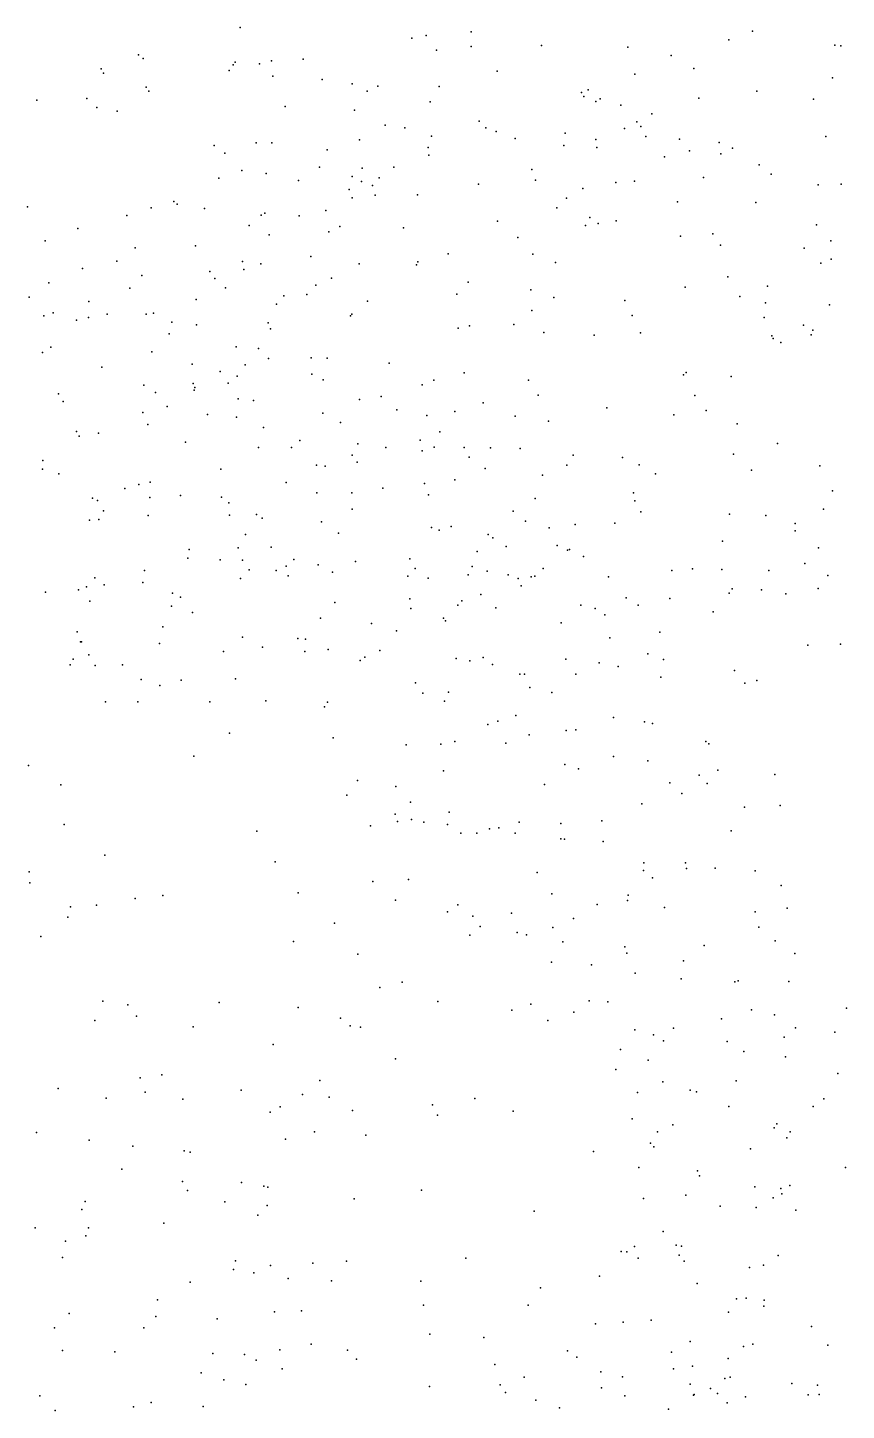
# Model space of a CAD drawing. Header units: metres. Extents: x -23.9 to 23.9, y -28.5 to 28.5.
# Drawn here: x -3.932 to -3.223, y -1.189 to 0.007 of the extents above; entities that cross this region are included whole.
import ezdxf

# ---------------------------------------------------------------- set-up
doc = ezdxf.new("R2010")
doc.units = ezdxf.units.M

msp = doc.modelspace()

# ---------------------------------------------------------------- linework, layer by layer
for p in [(-3.7477, 0.0075, 27.4971), (-3.5866, 0.0006, -9.6953), (-3.5479, 0.0039, 6.8959), (-3.3042, 0.0045, -9.5137), (-3.5992, -0.0017, 26.7074), (-3.5478, -0.0089, -8.4371), (-3.487, -0.008, 26.9101), (-3.4121, -0.0093, 27.357), (-3.3247, -0.0031, 27.2842), (-3.233, -0.0078, 27.1007), (-3.2279, -0.0081, 27.2429), (-3.8358, -0.0159, -9.7275), (-3.8318, -0.0192, 27.465), (-3.752, -0.0225, -8.3928), (-3.7309, -0.0238, 25.7032), (-3.7205, -0.0211, 25.8049), (-3.6933, -0.0197, 26.0867), (-3.5778, -0.0121, 26.4365), (-3.3746, -0.0166, 27.0982), (-3.8682, -0.0282, 7.8525), (-3.866, -0.0319, -8.3969), (-3.7572, -0.0295, 25.8834), (-3.7537, -0.0246, 25.4889), (-3.7194, -0.0346, -9.7145), (-3.5253, -0.0303, 26.5218), (-3.4061, -0.0327, 27.2063), (-3.355, -0.0278, -9.5501), (-3.2349, -0.0358, 24.7714), (-3.829, -0.0441, 6.6872), (-3.8269, -0.0475, 25.3091), (-3.6768, -0.0375, 27.4358), (-3.6508, -0.041, 26.6169), (-3.6377, -0.0474, -9.6965), (-3.6286, -0.0432, 26.3587), (-3.5754, -0.0435, 27.3751), (-3.4465, -0.0462, -9.6073), (-3.3006, -0.0475, 26.6912), (-3.9237, -0.0553, 26.1276), (-3.8804, -0.0539, 25.231), (-3.5833, -0.0567, 26.8192), (-3.4522, -0.0485, 27.1356), (-3.4503, -0.0522, 25.2021), (-3.4399, -0.0563, 25.0943), (-3.4362, -0.054, 25.3076), (-3.4183, -0.0597, 26.6275), (-3.3508, -0.0536, -8.58), (-3.2514, -0.0545, -8.7098), (-3.8718, -0.0616, 26.0595), (-3.8542, -0.0648, 11.5164), (-3.7087, -0.0608, 26.5162), (-3.6489, -0.0638, 21.378), (-3.3915, -0.0672, -27.1072), (-3.6223, -0.0768, 26.7426), (-3.6051, -0.0791, -4.3579), (-3.5408, -0.0735, -4.3044), (-3.5352, -0.0793, 27.0678), (-3.5262, -0.0823, -4.2113), (-3.4664, -0.0837, -4.4685), (-3.4151, -0.0798, 25.4277), (-3.4044, -0.0739, 25.526), (-3.4008, -0.0782, -4.354), (-3.7703, -0.0944, 27.347), (-3.7339, -0.0923, 25.575), (-3.7202, -0.0922, -8.421), (-3.6443, -0.0895, -4.2663), (-3.5821, -0.0864, -15.4163), (-3.5098, -0.0883, 11.4172), (-3.4675, -0.0945, -4.1624), (-3.4399, -0.0892, 25.0042), (-3.3967, -0.0868, -4.2528), (-3.3673, -0.089, -4.4152), (-3.3332, -0.092, -4.3025), (-3.2409, -0.0866, -9.3715), (-3.761, -0.1011, 26.028), (-3.6725, -0.0983, 26.2994), (-3.585, -0.0962, 25.7363), (-3.5845, -0.1029, -4.5222), (-3.4391, -0.0961, -8.5337), (-3.3804, -0.1044, -4.1627), (-3.3588, -0.0992, 24.8356), (-3.3317, -0.1016, -9.4884), (-3.3215, -0.0968, 13.4295), (-3.7464, -0.116, -4.3286), (-3.7251, -0.1187, -4.4358), (-3.6791, -0.1132, -4.503), (-3.6422, -0.114, -9.6744), (-3.6146, -0.1133, 26.9626), (-3.4953, -0.1154, -4.0939), (-3.2986, -0.1113, -4.4369), (-3.2882, -0.1194, -8.6963), (-3.7663, -0.1229, 25.4209), (-3.6973, -0.1248, 27.1883), (-3.6508, -0.1214, 26.3827), (-3.6428, -0.1256, -8.4448), (-3.6332, -0.129, 26.8232), (-3.6274, -0.1224, 27.0841), (-3.5414, -0.128, -8.4866), (-3.492, -0.1246, 25.1258), (-3.4224, -0.1265, -4.5905), (-3.4063, -0.1254, -4.095), (-3.3467, -0.1223, -8.6185), (-3.2473, -0.1285, -4.2491), (-3.2276, -0.1281, -4.3665), (-3.8053, -0.1431, -4.4015), (-3.6535, -0.1327, -4.5833), (-3.6509, -0.1397, 25.8141), (-3.631, -0.1376, 4.8646), (-3.5943, -0.1372, -4.0614), (-3.4653, -0.14, 25.5465), (-3.4511, -0.1317, 20.0698), (-3.3692, -0.1432, 26.6964), (-3.9317, -0.1477, 25.1548), (-3.8457, -0.1552, 26.408), (-3.8247, -0.1484, 25.2911), (-3.8023, -0.1454, -4.2474), (-3.7786, -0.149, -4.5039), (-3.7296, -0.1548, 13.702), (-3.7264, -0.1532, -4.1095), (-3.6966, -0.1555, 25.7059), (-3.6736, -0.1509, 26.6706), (-3.4737, -0.1485, -4.6595), (-3.3013, -0.1437, -4.5663), (-3.8884, -0.1664, 2.0948), (-3.7399, -0.1638, 25.4905), (-3.6615, -0.1646, -4.024), (-3.6063, -0.1659, 26.4889), (-3.5249, -0.16, -9.6065), (-3.4488, -0.1638, -8.5598), (-3.445, -0.1568, -4.0107), (-3.4378, -0.1619, -9.5488), (-3.4222, -0.1597, 24.8649), (-3.2488, -0.1632, -9.3132), (-3.9164, -0.1771, 9.9252), (-3.7226, -0.1719, 26.1668), (-3.6709, -0.1693, 27.029), (-3.5074, -0.1742, 25.0423), (-3.3665, -0.1731, -4.0035), (-3.3387, -0.1711, -4.6611), (-3.2364, -0.1769, -4.0914), (-3.8385, -0.1832, -8.4551), (-3.7865, -0.1814, 19.9935), (-3.6865, -0.1907, -9.6424), (-3.5678, -0.1884, -8.5111), (-3.4944, -0.1886, -3.9547), (-3.3318, -0.1809, -9.43), (-3.2596, -0.1833, -8.8099), (-3.8842, -0.2011, 12.6343), (-3.8546, -0.1947, -4.5062), (-3.7457, -0.195, -4.6474), (-3.7445, -0.2017, 26.5854), (-3.7298, -0.1969, 25.5979), (-3.6446, -0.1968, -4.7057), (-3.595, -0.1977, -3.9597), (-3.5938, -0.1952, 25.708), (-3.4748, -0.1957, -4.7285), (-3.2452, -0.1963, 3.9635), (-3.2362, -0.1929, -8.8837), (-3.9133, -0.2135, -4.3817), (-3.833, -0.2069, -4.1041), (-3.774, -0.2035, -9.6462), (-3.7698, -0.2097, 27.1866), (-3.6821, -0.2154, 26.8998), (-3.6688, -0.2092, 26.3877), (-3.5504, -0.2127, 25.6337), (-3.3256, -0.2082, 13.1044), (-3.9303, -0.2259, -4.292), (-3.8433, -0.218, -4.5824), (-3.7605, -0.2178, 26.045), (-3.7099, -0.2245, -8.493), (-3.6899, -0.2236, -3.9563), (-3.5603, -0.2231, -9.5764), (-3.496, -0.2193, -8.5658), (-3.4761, -0.2261, 17.3074), (-3.3625, -0.217, -3.9415), (-3.3151, -0.2253, -4.7248), (-3.2913, -0.2164, -3.9791), (-3.8787, -0.2295, -3.0929), (-3.7857, -0.2278, -4.0066), (-3.7162, -0.2319, 26.2494), (-3.6374, -0.2292, -8.5112), (-3.4952, -0.2374, 24.9467), (-3.4148, -0.2286, -9.4717), (-3.2929, -0.2306, 24.685), (-3.2376, -0.2324, -4.6893), (-3.9178, -0.2418, -3.2805), (-3.9097, -0.2394, -4.1559), (-3.8893, -0.2457, 27.2833), (-3.8789, -0.2433, -9.6124), (-3.8628, -0.2405, 25.254), (-3.8292, -0.2405, -3.1964), (-3.8227, -0.2395, -4.6575), (-3.807, -0.2473, -8.4952), (-3.7856, -0.2498, -3.0493), (-3.7235, -0.2481, -4.7358), (-3.6523, -0.2419, 25.7854), (-3.6512, -0.2406, -4.7669), (-3.5492, -0.2505, 25.1672), (-3.5109, -0.2494, 26.6123), (-3.4083, -0.2416, -4.7803), (-3.2941, -0.2434, -8.8298), (-3.2602, -0.2499, -8.9526), (-3.8091, -0.2576, 26.5456), (-3.7214, -0.2533, 26.7488), (-3.5589, -0.2525, -4.8009), (-3.4849, -0.2563, -4.8107), (-3.4414, -0.2586, -8.6469), (-3.4013, -0.2567, 26.6929), (-3.2875, -0.2593, 26.7492), (-3.2864, -0.2616, -3.9184), (-3.2534, -0.2583, -9.0394), (-3.252, -0.2543, 22.5428), (-3.9189, -0.2736, -4.584), (-3.9115, -0.2692, -2.8847), (-3.8243, -0.2731, 25.9853), (-3.7512, -0.2689, -2.9898), (-3.732, -0.2702, -3.2062), (-3.2798, -0.265, -9.215), (-3.8675, -0.2864, -4.0001), (-3.7892, -0.2839, -9.5924), (-3.7434, -0.2843, -3.9045), (-3.7231, -0.2789, 26.8597), (-3.6862, -0.2782, 8.2046), (-3.6723, -0.2786, -9.5789), (-3.6188, -0.2828, -4.8224), (-3.7651, -0.29, -3.339), (-3.7503, -0.2942, 25.5122), (-3.6858, -0.2924, 26.3721), (-3.6758, -0.2972, -2.9778), (-3.5801, -0.2975, -9.5303), (-3.5538, -0.2912, 25.3048), (-3.4981, -0.2977, -8.6293), (-3.3641, -0.2931, -9.3527), (-3.3616, -0.2911, -8.7633), (-3.3227, -0.2945, -3.8599), (-3.9049, -0.3094, 26.5035), (-3.8312, -0.302, -8.5369), (-3.821, -0.3083, -3.9252), (-3.7883, -0.3006, 26.651), (-3.7877, -0.3064, -3.4068), (-3.7871, -0.3039, 25.4031), (-3.7582, -0.3003, 27.0147), (-3.5902, -0.3017, -3.8316), (-3.4897, -0.3105, -9.4626), (-3.3542, -0.311, 24.6977), (-3.901, -0.316, -8.5604), (-3.8108, -0.3204, 10.2988), (-3.7495, -0.3139, -8.5526), (-3.7363, -0.3152, 25.6227), (-3.6444, -0.3144, -8.5712), (-3.6257, -0.3117, -3.0666), (-3.5373, -0.3171, 24.9912), (-3.4304, -0.3217, -8.7273), (-3.8321, -0.3256, -2.7833), (-3.7761, -0.3274, -4.8013), (-3.7509, -0.3296, -2.8152), (-3.6761, -0.3262, -3.8321), (-3.6608, -0.3343, -3.3481), (-3.6122, -0.3233, -3.1895), (-3.5862, -0.3283, 26.532), (-3.5618, -0.3246, 25.0921), (-3.5098, -0.3289, 25.4777), (-3.4809, -0.333, -4.8782), (-3.3724, -0.3276, -3.8185), (-3.3444, -0.324, -8.8617), (-3.8893, -0.3421, -3.9597), (-3.8871, -0.346, 27.1607), (-3.8704, -0.3434, 25.2794), (-3.8277, -0.3359, 27.085), (-3.7276, -0.3386, 26.1879), (-3.575, -0.3422, 25.1973), (-3.3176, -0.3354, -9.0322), (-3.795, -0.3512, 26.8098), (-3.7318, -0.356, -3.4527), (-3.7033, -0.3558, 25.707), (-3.6961, -0.3498, -4.8532), (-3.6459, -0.3527, -2.8685), (-3.6216, -0.3559, 25.7391), (-3.5918, -0.3495, -3.272), (-3.5903, -0.3588, -4.8862), (-3.5799, -0.3555, -2.9852), (-3.5539, -0.3559, 25.6178), (-3.5311, -0.3563, -3.784), (-3.5053, -0.3567, 26.6183), (-3.2825, -0.3525, 24.6399), (-3.9186, -0.3671, -3.5355), (-3.6508, -0.3626, -8.6232), (-3.6465, -0.3687, -3.413), (-3.5496, -0.3642, -3.1709), (-3.4594, -0.3626, -3.7813), (-3.4169, -0.3645, 26.6801), (-3.4024, -0.371, -8.8699), (-3.3208, -0.3617, 26.7359), (-3.9188, -0.3746, -4.7203), (-3.9046, -0.3788, -2.692), (-3.7646, -0.3747, 22.1154), (-3.6817, -0.3712, -2.7962), (-3.6743, -0.3721, -9.4846), (-3.5357, -0.374, -3.0702), (-3.4859, -0.3799, -8.7515), (-3.4651, -0.3713, 24.8266), (-3.3881, -0.3787, -9.1879), (-3.305, -0.3754, 22.1844), (-3.2459, -0.3718, 7.4008), (-3.8477, -0.3915, -3.8722), (-3.8356, -0.3879, 25.3615), (-3.8256, -0.3859, -9.4882), (-3.7079, -0.3863, 26.2785), (-3.6242, -0.3912, 26.4645), (-3.5882, -0.387, -8.6945), (-3.562, -0.3839, 25.3485), (-3.2351, -0.3935, -20.9042), (-3.8756, -0.3999, 27.0015), (-3.8712, -0.4017, 26.7691), (-3.826, -0.3991, -3.5618), (-3.7995, -0.3975, 9.0862), (-3.7639, -0.3989, 25.6656), (-3.7576, -0.4039, -3.8113), (-3.6815, -0.3951, -3.7861), (-3.6512, -0.3951, -4.9027), (-3.5846, -0.3969, -3.3748), (-3.4923, -0.4001, -3.1238), (-3.4072, -0.395, -8.9472), (-3.406, -0.4021, -4.9156), (-3.8782, -0.4188, 26.8838), (-3.8701, -0.4181, -9.4328), (-3.8659, -0.4107, -4.8056), (-3.8274, -0.4149, -8.6691), (-3.757, -0.4146, 25.8366), (-3.7336, -0.4139, 25.9957), (-3.7287, -0.417, -9.4316), (-3.6508, -0.4093, -9.4254), (-3.5114, -0.4109, -2.9563), (-3.401, -0.4115, 24.7297), (-3.3242, -0.4137, -4.9052), (-3.2928, -0.4147, -3.784), (-3.2429, -0.4093, -5.3485), (-3.6773, -0.4203, 21.4507), (-3.6627, -0.43, -8.7159), (-3.5821, -0.4251, -9.3627), (-3.5754, -0.4274, -3.7409), (-3.565, -0.4244, 25.6724), (-3.5008, -0.4196, -8.8205), (-3.4802, -0.4254, -3.7345), (-3.4578, -0.4225, -9.2142), (-3.4235, -0.4213, -9.0653), (-3.2674, -0.4216, -5.4917), (-3.2674, -0.428, -5.2628), (-3.7495, -0.4427, -17.0491), (-3.743, -0.4312, -2.6769), (-3.721, -0.4421, 26.1435), (-3.5331, -0.4313, 25.5633), (-3.5289, -0.4341, -9.2878), (-3.5175, -0.4416, -2.8779), (-3.4734, -0.4407, -8.9443), (-3.3303, -0.437, -5.4334), (-3.2471, -0.4427, 24.6021), (-3.7929, -0.4517, 25.5738), (-3.792, -0.4443, 25.7342), (-3.7651, -0.4531, -8.7278), (-3.7457, -0.4535, -4.9055), (-3.7013, -0.4528, 7.7442), (-3.648, -0.4546, -3.537), (-3.601, -0.4524, -8.8002), (-3.5427, -0.4458, 24.9641), (-3.4644, -0.4449, -3.002), (-3.4626, -0.4443, -3.2225), (-3.4505, -0.4502, -4.9541), (-3.8306, -0.4624, 25.4521), (-3.7399, -0.4617, 11.2145), (-3.7167, -0.4624, -3.5886), (-3.708, -0.4587, 26.2356), (-3.6801, -0.4576, 25.86), (-3.6678, -0.4639, -9.3416), (-3.5963, -0.4605, -9.2893), (-3.5503, -0.4662, -9.2271), (-3.5468, -0.4588, 16.2899), (-3.5339, -0.4629, 25.4505), (-3.5157, -0.4662, -9.1589), (-3.4854, -0.4606, -9.0292), (-3.3742, -0.4624, -3.726), (-3.3563, -0.461, -4.9481), (-3.3307, -0.4614, 26.7193), (-3.2901, -0.4623, -5.624), (-3.2588, -0.4562, -4.9082), (-3.2391, -0.4667, -5.6858), (-3.8809, -0.4764, -8.7874), (-3.8734, -0.4688, -2.6019), (-3.8655, -0.4749, -3.8298), (-3.8321, -0.4728, 25.8347), (-3.7475, -0.4694, -9.3532), (-3.7061, -0.467, -3.7489), (-3.6026, -0.4672, 25.7391), (-3.585, -0.4689, 25.2107), (-3.5071, -0.4692, -3.4019), (-3.5045, -0.4755, 26.596), (-3.4957, -0.4678, 24.8552), (-3.4927, -0.4672, 14.1004), (-3.429, -0.4678, -3.132), (-3.3218, -0.4781, -5.1772), (-3.2474, -0.478, -3.7645), (-3.9163, -0.4811, 25.3073), (-3.8878, -0.479, -9.3182), (-3.8778, -0.4889, 25.3822), (-3.8062, -0.482, -8.7783), (-3.7993, -0.4855, -3.6519), (-3.6658, -0.4901, 26.339), (-3.6008, -0.4869, -2.7185), (-3.5559, -0.4887, -9.09), (-3.5395, -0.483, -3.6915), (-3.4137, -0.486, -5.3756), (-3.3757, -0.4867, -5.5792), (-3.3244, -0.4819, 24.6576), (-3.2965, -0.4791, 17.0891), (-3.2753, -0.4826, -5.1197), (-3.8071, -0.4933, -4.8972), (-3.7889, -0.4986, -9.2844), (-3.6001, -0.4954, 26.4627), (-3.5594, -0.4925, -4.9697), (-3.5264, -0.4947, -2.785), (-3.4529, -0.4923, -3.3212), (-3.4404, -0.4952, -3.7042), (-3.4322, -0.5008, -5.4464), (-3.4031, -0.4923, -5.2811), (-3.3383, -0.4981, -5.6635), (-3.8147, -0.5112, -8.8642), (-3.6781, -0.5036, -9.234), (-3.6341, -0.5083, -8.9568), (-3.6123, -0.5145, -3.5621), (-3.5716, -0.5037, 25.0936), (-3.5699, -0.5058, 4.7124), (-3.4698, -0.5078, -2.8559), (-3.8889, -0.5155, -9.2143), (-3.8859, -0.524, 9.6929), (-3.8852, -0.524, -8.9623), (-3.8176, -0.5256, -9.2072), (-3.7458, -0.52, -8.9078), (-3.6978, -0.5213, 25.9651), (-3.6911, -0.5217, -9.1386), (-3.4278, -0.5207, 9.0835), (-3.3846, -0.5158, -5.173), (-3.228, -0.5261, -4.9442), (-3.8787, -0.5354, -9.0567), (-3.7623, -0.5326, 12.4493), (-3.7283, -0.5287, -9.0027), (-3.6917, -0.5326, 17.4128), (-3.6717, -0.5306, -4.9655), (-3.6398, -0.5374, 19.285), (-3.6269, -0.5317, 11.6847), (-3.5609, -0.5384, 25.3487), (-3.5374, -0.5378, 26.5251), (-3.3949, -0.5345, -3.2168), (-3.2562, -0.5271, -5.0253), (-3.895, -0.5441, -3.6952), (-3.8923, -0.539, -2.55), (-3.8732, -0.5446, 6.3977), (-3.8497, -0.544, 25.6292), (-3.6439, -0.5403, -2.6333), (-3.549, -0.5406, -2.7165), (-3.5293, -0.5436, 24.9509), (-3.4658, -0.5391, -5.5478), (-3.437, -0.5423, 24.7864), (-3.4205, -0.5455, 26.6276), (-3.3812, -0.5394, -3.146), (-3.3197, -0.5489, -3.709), (-3.8333, -0.5568, 19.9454), (-3.8172, -0.5619, -20.4893), (-3.7987, -0.5573, -2.5528), (-3.7519, -0.556, -4.9458), (-3.5959, -0.5595, -4.9919), (-3.5056, -0.5522, -5.3694), (-3.5017, -0.5522, 25.645), (-3.4571, -0.5522, 4.166), (-3.3837, -0.5547, -3.0044), (-3.3108, -0.5598, 26.6876), (-3.3006, -0.5575, -5.7877), (-3.5895, -0.5686, -16.382), (-3.5674, -0.5678, -3.6166), (-3.4971, -0.5637, -5.0411), (-3.478, -0.5679, -2.7687), (-3.8644, -0.5761, -4.891), (-3.8363, -0.5761, -3.7575), (-3.7741, -0.5761, -3.6952), (-3.7256, -0.5752, -2.5701), (-3.6746, -0.5803, 26.0235), (-3.6722, -0.5763, 26.1863), (-3.5709, -0.5755, 25.2296), (-3.5334, -0.5957, 25.4075), (-3.5248, -0.5927, -5.5652), (-3.5092, -0.5878, -3.5323), (-3.4247, -0.5896, -3.4188), (-3.3976, -0.5933, -2.8813), (-3.3909, -0.5949, -3.3465), (-3.7571, -0.6032, -21.7), (-3.6671, -0.6072, 9.4061), (-3.5618, -0.6103, -5.4487), (-3.4975, -0.6045, -5.6502), (-3.4654, -0.6008, -5.1114), (-3.4573, -0.6002, -5.7088), (-3.3446, -0.6103, -3.2249), (-3.6041, -0.6134, 26.3677), (-3.5739, -0.6127, 25.7856), (-3.5179, -0.6117, -5.1868), (-3.3419, -0.6123, 24.6899), (-3.9311, -0.6311, 25.5351), (-3.7879, -0.6231, 2.2206), (-3.4666, -0.6303, -3.6223), (-3.4548, -0.6339, 26.5536), (-3.4246, -0.6235, -2.792), (-3.3948, -0.6271, -5.8014), (-3.6463, -0.644, 26.1255), (-3.5717, -0.6357, -5.3062), (-3.3759, -0.6461, -3.6609), (-3.3504, -0.6394, -3.3018), (-3.3342, -0.6353, -3.0286), (-3.2848, -0.6388, -3.6964), (-3.9029, -0.6478, -2.488), (-3.6553, -0.6568, -2.5558), (-3.6131, -0.6494, 26.2842), (-3.4843, -0.6475, 6.4677), (-3.3654, -0.6553, 19.6863), (-3.3436, -0.6468, -2.9509), (-3.6002, -0.6628, -5.3716), (-3.4, -0.6642, -3.4385), (-3.3112, -0.6673, 26.6258), (-3.2804, -0.6657, 24.6687), (-3.6136, -0.6733, 26.004), (-3.6115, -0.6796, 26.195), (-3.5993, -0.6778, -5.5147), (-3.5888, -0.6801, -2.5922), (-3.5684, -0.6821, -5.6242), (-3.5668, -0.6715, 25.8558), (-3.5063, -0.6803, -5.7411), (-3.4701, -0.6813, 24.8907), (-3.4346, -0.6791, 25.6056), (-3.9001, -0.6822, -4.8902), (-3.7332, -0.6879, 10.0738), (-3.635, -0.6834, -5.0255), (-3.5566, -0.6897, -5.1446), (-3.5428, -0.6898, 25.1936), (-3.5318, -0.686, 25.0877), (-3.5237, -0.685, -2.6375), (-3.5097, -0.6897, 25.7749), (-3.3228, -0.6876, -5.9063), (-3.4701, -0.6946, -2.6874), (-3.467, -0.6948, 25.4912), (-3.4334, -0.6969, -3.5053), (-3.865, -0.7089, 21.6408), (-3.7173, -0.7145, -2.5075), (-3.3984, -0.7155, 7.6203), (-3.3621, -0.7155, -3.6591), (-3.9304, -0.7231, 3.7806), (-3.6019, -0.7297, -5.1844), (-3.4907, -0.7237, 25.4044), (-3.3986, -0.7221, -5.884), (-3.3909, -0.7284, 26.523), (-3.3615, -0.7202, -3.4097), (-3.3367, -0.7201, -2.897), (-3.3018, -0.7223, -3.2002), (-3.9299, -0.7326, -1.8154), (-3.6975, -0.7414, -5.0102), (-3.6329, -0.7315, -5.2665), (-3.2795, -0.7349, -3.6871), (-3.8946, -0.7535, -2.4518), (-3.8722, -0.7519, 12.8911), (-3.8386, -0.7463, -4.9423), (-3.8148, -0.7437, -2.4644), (-3.6132, -0.7476, -5.6268), (-3.5594, -0.7518, 26.2061), (-3.478, -0.7423, 26.4219), (-3.4388, -0.7514, 2.3299), (-3.4124, -0.7479, -3.6161), (-3.4119, -0.7435, 25.7278), (-3.8969, -0.7623, -1.7109), (-3.5682, -0.7578, -5.7341), (-3.5463, -0.7616, 25.967), (-3.5129, -0.7591, 26.3346), (-3.4592, -0.7636, 25.7961), (-3.3803, -0.7541, 25.583), (-3.3019, -0.7579, 24.7247), (-3.2743, -0.7546, 26.5779), (-3.666, -0.7676, -5.3511), (-3.54, -0.7705, -2.5918), (-3.5079, -0.7757, 25.2069), (-3.5, -0.7777, 25.8923), (-3.4771, -0.7713, -2.6429), (-3.2989, -0.7711, -3.283), (-3.9203, -0.7793, -1.5545), (-3.7016, -0.7835, -2.4937), (-3.549, -0.778, 26.0975), (-3.4684, -0.7838, -5.8715), (-3.4147, -0.7881, 24.8859), (-3.3462, -0.7869, -2.8205), (-3.2847, -0.7829, -3.0508), (-3.646, -0.7945, -5.0559), (-3.4782, -0.8014, 25.0904), (-3.413, -0.7937, -5.9164), (-3.3641, -0.8003, -3.4518), (-3.2676, -0.794, -20.674), (-3.4436, -0.8036, -3.5851), (-3.4059, -0.8109, 12.7928), (-3.6268, -0.8234, -5.6791), (-3.6076, -0.8188, -2.5376), (-3.3661, -0.8159, 25.7745), (-3.3196, -0.8183, -5.9842), (-3.3166, -0.8175, -2.8931), (-3.2728, -0.818, -3.1201), (-3.8665, -0.835, -2.4439), (-3.7659, -0.8363, -4.9939), (-3.5767, -0.8355, -5.77), (-3.496, -0.8376, -2.6144), (-3.4455, -0.8348, 25.3517), (-3.4296, -0.8357, -2.6884), (-3.8449, -0.8384, -1.7981), (-3.8375, -0.8482, -4.9327), (-3.6976, -0.8407, -5.4071), (-3.5127, -0.8429, -19.1207), (-3.459, -0.8447, 25.2216), (-3.3051, -0.8425, -3.3239), (-3.2851, -0.8469, -2.9832), (-3.223, -0.8412, 24.7269), (-3.8735, -0.8518, -1.9583), (-3.7885, -0.8573, 14.0923), (-3.6609, -0.8499, -5.6193), (-3.6524, -0.8566, -5.1586), (-3.6436, -0.8575, 17.0885), (-3.4814, -0.8518, -5.8919), (-3.4062, -0.86, -5.9492), (-3.3725, -0.8584, 25.8657), (-3.3311, -0.8505, 25.5472), (-3.267, -0.8583, 25.7103), (-3.7193, -0.8725, 7.7116), (-3.39, -0.8642, 24.9543), (-3.3813, -0.8695, -2.7504), (-3.3261, -0.87, 24.855), (-3.2767, -0.8664, -6.0203), (-3.233, -0.8621, -3.7091), (-3.6134, -0.8851, 16.6815), (-3.4184, -0.8769, 25.0423), (-3.3118, -0.8787, -3.676), (-3.2757, -0.8833, -3.212), (-3.4224, -0.8944, -3.5551), (-3.3945, -0.8861, 25.9995), (-3.8342, -0.9015, -1.554), (-3.8156, -0.899, -1.8877), (-3.6787, -0.9037, 11.556), (-3.3819, -0.9049, 8.3855), (-3.3183, -0.9042, 26.3077), (-3.2303, -0.8977, 26.4117), (-3.9053, -0.9106, -4.8762), (-3.8637, -0.9191, -1.4558), (-3.8301, -0.9138, -1.9579), (-3.7975, -0.9201, -1.6617), (-3.7469, -0.9122, -2.4626), (-3.6939, -0.916, -5.5911), (-3.6706, -0.9182, -5.6573), (-3.5447, -0.9194, -5.862), (-3.4038, -0.9143, 25.2708), (-3.3582, -0.9121, -3.4666), (-3.3528, -0.9135, 25.4354), (-3.2424, -0.9197, 25.8711), (-3.7219, -0.9311, -5.4349), (-3.713, -0.9266, -5.5079), (-3.6505, -0.9298, -2.499), (-3.5813, -0.925, -2.5438), (-3.5115, -0.9304, -2.5933), (-3.3246, -0.9262, 20.4606), (-3.2516, -0.9264, 25.5704), (-3.5769, -0.9337, 11.1172), (-3.4085, -0.9369, 25.1393), (-3.3731, -0.9422, -25.6737), (-3.2855, -0.9448, -6.0377), (-3.2831, -0.9413, 26.0066), (-3.9241, -0.9487, -1.3516), (-3.8784, -0.9555, -2.0918), (-3.7085, -0.9545, -5.2457), (-3.6833, -0.9481, -5.1766), (-3.6389, -0.9511, -5.7345), (-3.3864, -0.9482, 25.3648), (-3.2744, -0.9534, -3.1896), (-3.2717, -0.9482, 26.1843), (-3.8406, -0.9606, -16.9748), (-3.7961, -0.9646, -1.9222), (-3.791, -0.9658, -4.93), (-3.442, -0.9653, -3.5762), (-3.3924, -0.9579, 25.0336), (-3.3897, -0.9611, -5.9895), (-3.3061, -0.9629, -3.3338), (-3.8502, -0.9806, 10.2442), (-3.4026, -0.979, -3.517), (-3.2236, -0.979, -19.5791), (-3.7976, -0.9913, -2.4536), (-3.7465, -0.9921, 6.5132), (-3.3519, -0.9819, -3.6914), (-3.35, -0.9863, -3.44), (-3.7933, -0.999, -1.5526), (-3.7273, -0.9954, -5.3575), (-3.7239, -0.9962, -4.9896), (-3.5907, -0.9987, -5.8135), (-3.3619, -1.003, 24.9435), (-3.3022, -0.9957, -2.9294), (-3.2864, -1.0053, 24.8198), (-3.2796, -0.9972, -3.0482), (-3.2788, -1.002, -3.7344), (-3.2719, -0.9947, -3.1275), (-3.8847, -1.0156, -18.3237), (-3.882, -1.0084, 21.0264), (-3.7609, -1.0088, -1.7049), (-3.7243, -1.012, -5.4947), (-3.649, -1.0061, -2.509), (-3.4931, -1.0169, -5.9255), (-3.3987, -1.0058, -2.7356), (-3.3321, -1.0125, 25.5047), (-3.3012, -1.0136, -6.0404), (-3.2667, -1.0159, 25.5992), (-3.8137, -1.0274, -2.0314), (-3.7324, -1.0205, -2.48), (-3.9251, -1.0314, -1.3), (-3.8814, -1.0382, -1.3569), (-3.879, -1.0314, -4.8444), (-3.3816, -1.0345, -6.0058), (-3.8989, -1.0428, -2.4461), (-3.418, -1.0519, 25.1982), (-3.413, -1.0521, 18.7841), (-3.4065, -1.0474, 25.0891), (-3.3703, -1.0463, 4.9462), (-3.3656, -1.0473, -3.7133), (-3.9014, -1.057, -2.1839), (-3.7518, -1.06, -1.8734), (-3.7214, -1.0639, -4.9184), (-3.6848, -1.0618, -5.143), (-3.6557, -1.0602, -4.96), (-3.5523, -1.0577, -2.5834), (-3.4033, -1.0576, 25.3268), (-3.3677, -1.0551, 25.4376), (-3.3633, -1.0601, -3.4438), (-3.2948, -1.0636, -2.9814), (-3.282, -1.0553, 7.1215), (-3.7535, -1.0674, -1.5972), (-3.7359, -1.0702, -5.3682), (-3.7063, -1.0753, -5.602), (-3.4366, -1.0733, -2.6984), (-3.3069, -1.0658, -3.3016), (-3.7909, -1.0783, -1.4885), (-3.6687, -1.0773, -5.7085), (-3.5914, -1.0776, -5.8238), (-3.4879, -1.0832, -2.6416), (-3.3521, -1.0794, -2.8275), (-3.8194, -1.0936, -2.4665), (-3.5889, -1.0983, -3.7451), (-3.4985, -1.0983, -3.7069), (-3.3182, -1.0928, -3.7633), (-3.3098, -1.0922, 24.8307), (-3.2943, -1.0992, -3.0909), (-3.294, -1.0939, -3.164), (-3.8957, -1.1056, -4.7855), (-3.8208, -1.1081, -1.4187), (-3.7676, -1.11, -1.9582), (-3.7181, -1.1039, -2.5042), (-3.6947, -1.1033, -3.729), (-3.392, -1.1112, 24.9995), (-3.3251, -1.1044, -2.9273), (-3.9085, -1.1178, -3.8161), (-3.8311, -1.1179, -4.8264), (-3.5836, -1.1234, -2.5864), (-3.4401, -1.1145, -3.5239), (-3.4162, -1.1131, 25.2642), (-3.2531, -1.1166, -3.8065), (-3.6862, -1.132, -5.1673), (-3.5367, -1.1263, -5.8826), (-3.3583, -1.1298, -3.3785), (-3.312, -1.134, -6.0345), (-3.304, -1.1321, -10.4993), (-3.2389, -1.133, -10.3398), (-3.9015, -1.1374, -1.2971), (-3.8562, -1.1386, -3.885), (-3.7715, -1.1402, -1.522), (-3.7441, -1.141, -1.603), (-3.7339, -1.1459, -1.6887), (-3.7134, -1.137, -5.5615), (-3.6548, -1.1372, -4.8948), (-3.647, -1.1449, -2.5508), (-3.4643, -1.1378, -2.6983), (-3.4564, -1.1432, 6.8256), (-3.3745, -1.139, 25.4469), (-3.3253, -1.1443, 25.5457), (-3.7815, -1.1568, -2.0129), (-3.7114, -1.1534, -3.8142), (-3.5274, -1.1495, -3.6588), (-3.5019, -1.1606, -3.5855), (-3.4355, -1.1559, -3.7821), (-3.4169, -1.1602, 25.081), (-3.3725, -1.1533, -6.004), (-3.3562, -1.151, 7.9631), (-3.3235, -1.1606, -3.2154), (-3.762, -1.1629, -2.5095), (-3.7428, -1.1668, -1.9061), (-3.5838, -1.1686, -5.8157), (-3.5228, -1.1673, -2.6499), (-3.435, -1.1699, -5.958), (-3.3583, -1.1665, -10.6173), (-3.3406, -1.1704, -3.2919), (-3.3282, -1.1617, -2.9906), (-3.2702, -1.166, 2.6434), (-3.2481, -1.1676, -10.8846), (-3.9211, -1.1766, -3.9879), (-3.8248, -1.1825, -3.8382), (-3.518, -1.1739, -3.7875), (-3.4917, -1.1806, -5.9167), (-3.4147, -1.1766, 25.3424), (-3.3552, -1.1761, -10.4561), (-3.3546, -1.1755, -2.9175), (-3.3344, -1.1747, 24.8487), (-3.3262, -1.1829, -10.3699), (-3.3104, -1.1777, -10.8038), (-3.256, -1.176, -6.0494), (-3.2466, -1.1756, 24.7271), (-3.908, -1.1893, -4.6895), (-3.8402, -1.1864, -2.1267), (-3.7798, -1.1861, -4.8065), (-3.4713, -1.187, -3.5225), (-3.3769, -1.1884, -3.8135)]:
    msp.add_point(p)

doc.saveas('drawing.dxf')
